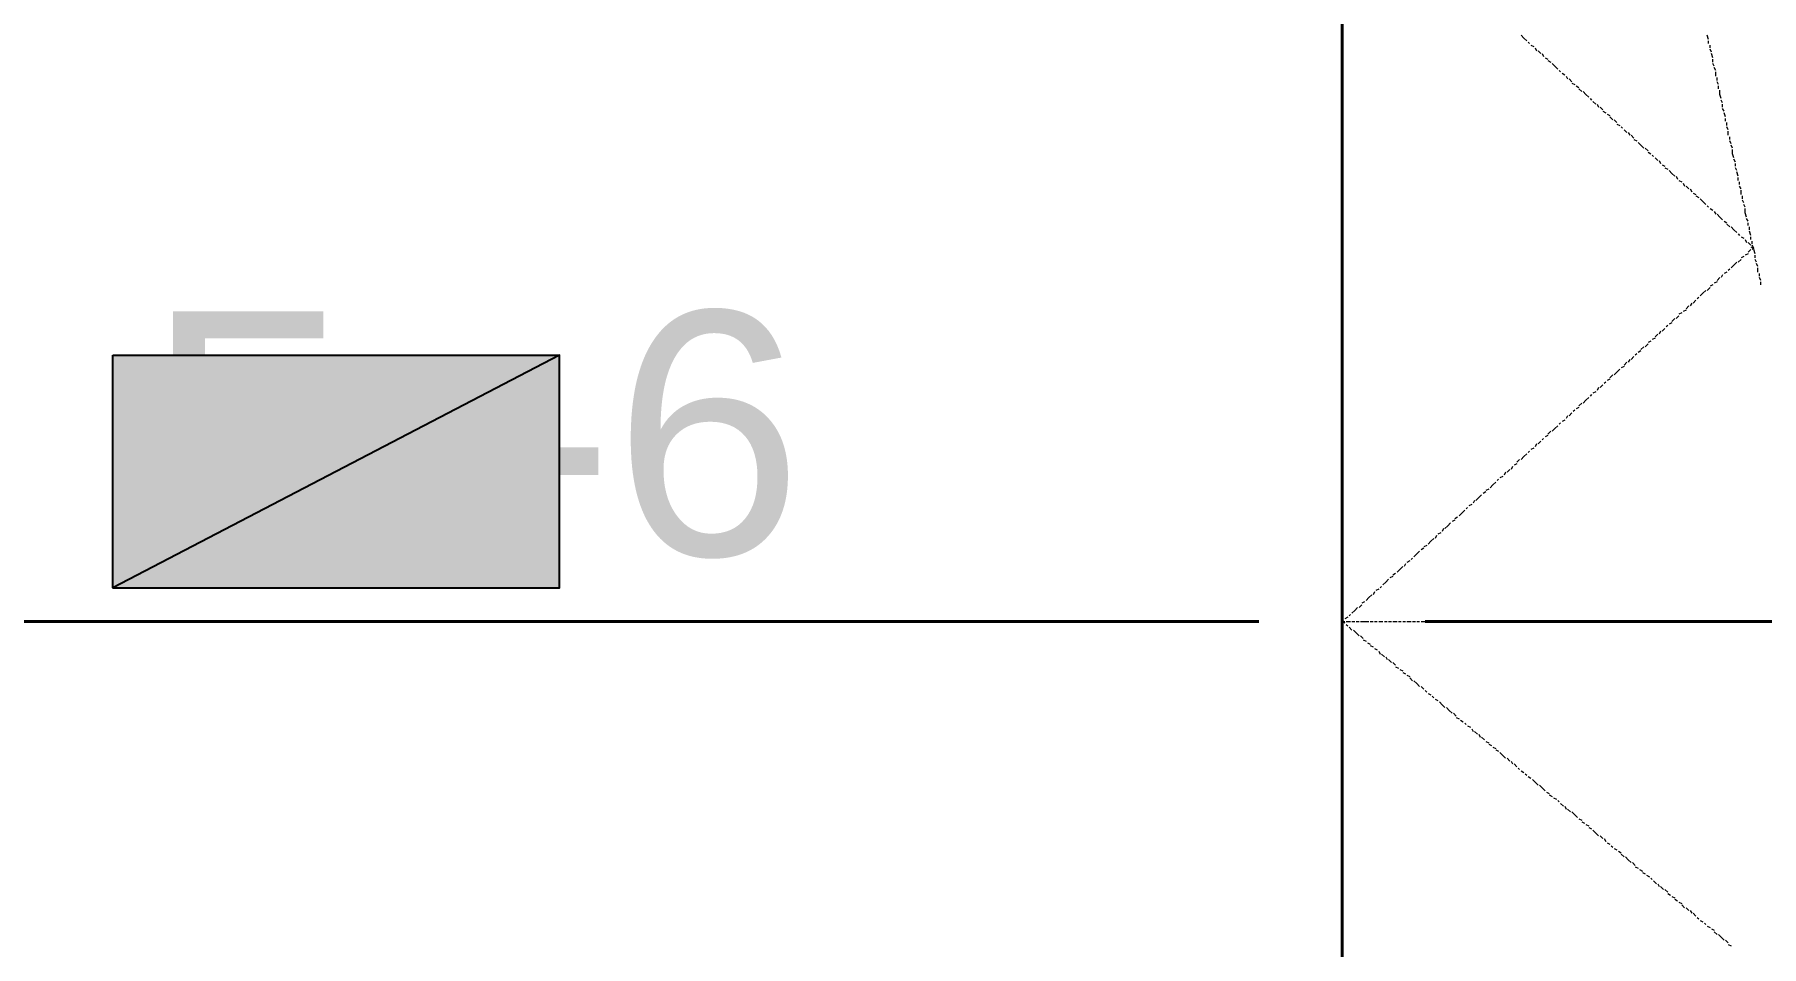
# Model space of a CAD drawing. Extents: x 0 to 604, y 0 to 420.
# Drawn here: x 149.6 to 175.52, y 235.93 to 249.63 of the extents above; entities that cross this region are included whole.
import ezdxf

# ---------------------------------------------------------------- set-up
doc = ezdxf.new("R2010")
doc.units = 0
doc.styles.add('TEYPDFCAD_TEXT', font='arial.ttf')

msp = doc.modelspace()

# ---------------------------------------------------------------- hatches: boundary and pattern name
at = {"true_color": 0xffffff}
h = msp.add_hatch(color=0, dxfattribs=at)
h.paths.add_polyline_path([(150.77, 244.814), (157.48, 244.814), (150.77, 241.321)])
h.paths.add_polyline_path([(157.48, 244.814), (150.77, 241.321), (157.48, 241.321)])

# ---------------------------------------------------------------- linework, layer by layer
at = {"color": 7, "lineweight": 40}
for p, q in [((169.227, 262.065), (169.227, 174.561)), ((167.979, 240.813), (140.483, 240.813)), ((197.993, 240.813), (170.476, 240.813))]:
    msp.add_line(p, q, dxfattribs=at)
at = {"color": 7, "lineweight": 5}
for p, q in [((169.227, 249.597), (169.227, 249.64)), ((169.227, 249.513), (169.227, 249.576)), ((169.227, 249.449), (169.227, 249.492)), ((171.916, 249.619), (171.958, 249.576)), ((171.958, 249.576), (172, 249.534)), ((172.022, 249.513), (172.043, 249.492)), ((172.064, 249.47), (172.106, 249.449)), ((174.731, 249.555), (174.71, 249.619)), ((174.731, 249.492), (174.731, 249.534)), ((174.752, 249.428), (174.752, 249.47)), ((169.227, 249.386), (169.227, 249.428)), ((169.227, 249.301), (169.227, 249.364)), ((169.227, 249.238), (169.227, 249.28)), ((169.227, 249.174), (169.227, 249.216)), ((172.127, 249.428), (172.149, 249.386)), ((172.17, 249.386), (172.212, 249.343)), ((172.233, 249.343), (172.254, 249.301)), ((172.275, 249.28), (172.318, 249.259)), ((172.318, 249.238), (172.36, 249.216)), ((172.381, 249.195), (172.424, 249.153)), ((174.773, 249.364), (174.752, 249.407)), ((174.794, 249.28), (174.773, 249.343)), ((174.794, 249.216), (174.794, 249.259)), ((174.815, 249.153), (174.794, 249.195)), ((169.227, 249.089), (169.227, 249.153)), ((169.227, 249.026), (169.227, 249.089)), ((169.227, 248.962), (169.227, 249.005)), ((169.227, 248.899), (169.227, 248.941)), ((172.424, 249.153), (172.466, 249.111)), ((172.487, 249.089), (172.508, 249.068)), ((172.53, 249.047), (172.572, 249.026)), ((172.593, 249.005), (172.614, 248.962)), ((172.635, 248.962), (172.678, 248.92)), ((174.837, 249.089), (174.815, 249.132)), ((174.837, 249.005), (174.837, 249.068)), ((174.858, 248.941), (174.858, 248.983)), ((174.879, 248.878), (174.858, 248.92)), ((169.227, 248.814), (169.227, 248.878)), ((169.227, 248.751), (169.227, 248.793)), ((169.227, 248.687), (169.227, 248.729)), ((169.227, 248.602), (169.227, 248.666)), ((172.678, 248.899), (172.72, 248.878)), ((172.741, 248.857), (172.784, 248.835)), ((172.784, 248.814), (172.826, 248.772)), ((172.847, 248.772), (172.889, 248.729)), ((172.889, 248.729), (172.932, 248.687)), ((172.953, 248.666), (172.974, 248.645)), ((174.879, 248.814), (174.879, 248.857)), ((174.9, 248.729), (174.9, 248.793)), ((174.921, 248.666), (174.9, 248.729)), ((169.227, 248.539), (169.227, 248.581)), ((169.227, 248.476), (169.227, 248.518)), ((169.227, 248.391), (169.227, 248.454)), ((172.995, 248.624), (173.037, 248.581)), ((173.059, 248.581), (173.08, 248.539)), ((173.101, 248.539), (173.143, 248.497)), ((173.143, 248.476), (173.186, 248.454)), ((173.207, 248.433), (173.249, 248.412)), ((174.942, 248.602), (174.921, 248.645)), ((174.942, 248.539), (174.942, 248.581)), ((174.964, 248.476), (174.942, 248.518)), ((174.985, 248.391), (174.964, 248.454)), ((169.227, 248.327), (169.227, 248.37)), ((169.227, 248.264), (169.227, 248.306)), ((169.227, 248.179), (169.227, 248.243)), ((169.227, 248.116), (169.227, 248.179)), ((173.249, 248.391), (173.292, 248.349)), ((173.313, 248.349), (173.355, 248.306)), ((173.355, 248.285), (173.397, 248.264)), ((173.418, 248.243), (173.44, 248.221)), ((173.461, 248.2), (173.503, 248.158)), ((173.524, 248.158), (173.546, 248.116)), ((174.985, 248.327), (174.985, 248.37)), ((175.006, 248.264), (175.006, 248.306)), ((175.027, 248.2), (175.006, 248.243)), ((175.027, 248.116), (175.027, 248.179)), ((169.227, 248.052), (169.227, 248.095)), ((169.227, 247.989), (169.227, 248.031)), ((169.227, 247.904), (169.227, 247.968)), ((169.227, 247.84), (169.227, 247.883)), ((173.567, 248.116), (173.609, 248.073)), ((173.609, 248.052), (173.651, 248.031)), ((173.673, 248.01), (173.715, 247.968)), ((173.715, 247.968), (173.757, 247.925)), ((173.778, 247.925), (173.821, 247.883)), ((175.048, 248.052), (175.048, 248.095)), ((175.07, 247.989), (175.048, 248.031)), ((175.091, 247.925), (175.07, 247.968)), ((175.091, 247.84), (175.091, 247.904)), ((169.227, 247.777), (169.227, 247.819)), ((169.227, 247.692), (169.227, 247.756)), ((169.227, 247.629), (169.227, 247.671)), ((173.821, 247.862), (173.863, 247.84)), ((173.884, 247.819), (173.905, 247.798)), ((173.927, 247.777), (173.969, 247.735)), ((173.99, 247.735), (174.011, 247.692)), ((174.032, 247.671), (174.075, 247.65)), ((174.075, 247.629), (174.117, 247.608)), ((175.112, 247.777), (175.091, 247.84)), ((175.133, 247.714), (175.112, 247.756)), ((175.133, 247.65), (175.133, 247.692)), ((175.154, 247.586), (175.133, 247.629)), ((169.227, 247.565), (169.227, 247.608)), ((169.227, 247.481), (169.227, 247.544)), ((169.227, 247.417), (169.227, 247.459)), ((169.227, 247.354), (169.227, 247.396)), ((174.138, 247.586), (174.18, 247.544)), ((174.18, 247.544), (174.223, 247.502)), ((174.244, 247.502), (174.265, 247.459)), ((174.286, 247.438), (174.329, 247.417)), ((174.35, 247.396), (174.371, 247.354)), ((175.175, 247.502), (175.154, 247.565)), ((175.175, 247.438), (175.175, 247.481)), ((175.196, 247.375), (175.196, 247.417)), ((169.227, 247.269), (169.227, 247.333)), ((169.227, 247.206), (169.227, 247.269)), ((169.227, 247.142), (169.227, 247.184)), ((169.227, 247.078), (169.227, 247.121)), ((174.392, 247.354), (174.435, 247.311)), ((174.456, 247.311), (174.477, 247.269)), ((174.498, 247.248), (174.54, 247.227)), ((174.54, 247.206), (174.583, 247.184)), ((174.604, 247.163), (174.646, 247.121)), ((174.646, 247.121), (174.689, 247.078)), ((175.218, 247.311), (175.196, 247.354)), ((175.218, 247.227), (175.218, 247.29)), ((175.239, 247.163), (175.239, 247.206)), ((175.26, 247.1), (175.239, 247.142)), ((169.227, 246.994), (169.227, 247.057)), ((169.227, 246.93), (169.227, 246.973)), ((169.227, 246.867), (169.227, 246.909)), ((169.227, 246.782), (169.227, 246.846)), ((174.71, 247.057), (174.731, 247.036)), ((174.752, 247.015), (174.794, 246.994)), ((174.815, 246.973), (174.837, 246.93)), ((174.858, 246.93), (174.9, 246.888)), ((174.9, 246.888), (174.942, 246.846)), ((175.281, 247.036), (175.26, 247.078)), ((175.281, 246.952), (175.281, 247.015)), ((175.302, 246.888), (175.281, 246.952)), ((175.323, 246.825), (175.302, 246.867)), ((169.227, 246.719), (169.227, 246.761)), ((169.227, 246.655), (169.227, 246.697)), ((169.227, 246.571), (169.227, 246.634)), ((174.964, 246.825), (175.006, 246.803)), ((175.006, 246.782), (175.048, 246.74)), ((175.07, 246.74), (175.112, 246.697)), ((175.112, 246.697), (175.154, 246.655)), ((175.175, 246.634), (175.196, 246.613)), ((175.218, 246.592), (175.26, 246.571)), ((175.323, 246.761), (175.323, 246.803)), ((175.345, 246.697), (175.345, 246.74)), ((175.366, 246.613), (175.345, 246.676)), ((175.366, 246.549), (175.366, 246.592)), ((169.227, 246.507), (169.227, 246.549)), ((169.227, 246.443), (169.227, 246.486)), ((169.227, 246.359), (169.227, 246.422)), ((169.227, 246.295), (169.227, 246.359)), ((175.281, 246.549), (175.302, 246.507)), ((175.323, 246.338), (175.281, 246.316)), ((175.323, 246.507), (175.366, 246.465)), ((175.366, 246.401), (175.323, 246.359)), ((175.366, 246.443), (175.408, 246.422)), ((175.387, 246.486), (175.387, 246.528)), ((175.408, 246.422), (175.387, 246.465)), ((175.408, 246.422), (175.387, 246.401)), ((175.429, 246.338), (175.408, 246.401)), ((169.227, 246.232), (169.227, 246.274)), ((169.227, 246.168), (169.227, 246.211)), ((169.227, 246.084), (169.227, 246.147)), ((175.048, 246.105), (175.027, 246.084)), ((175.112, 246.168), (175.07, 246.126)), ((175.154, 246.211), (175.112, 246.168)), ((175.218, 246.253), (175.175, 246.211)), ((175.26, 246.295), (175.218, 246.274)), ((175.429, 246.274), (175.429, 246.316)), ((175.451, 246.211), (175.429, 246.253)), ((175.472, 246.147), (175.451, 246.19)), ((175.472, 246.062), (175.472, 246.126)), ((169.227, 246.02), (169.227, 246.062)), ((169.227, 245.957), (169.227, 245.999)), ((169.227, 245.872), (169.227, 245.935)), ((169.227, 245.809), (169.227, 245.851)), ((174.752, 245.83), (174.71, 245.787)), ((174.794, 245.872), (174.752, 245.851)), ((174.858, 245.914), (174.815, 245.893)), ((174.9, 245.978), (174.858, 245.935)), ((174.942, 246.02), (174.921, 245.978)), ((175.006, 246.062), (174.964, 246.041)), ((175.493, 245.999), (175.493, 246.041)), ((175.514, 245.935), (175.493, 245.978)), ((175.514, 245.872), (175.514, 245.914)), ((169.227, 245.745), (169.227, 245.787)), ((169.227, 245.66), (169.227, 245.724)), ((169.227, 245.597), (169.227, 245.639)), ((169.227, 245.533), (169.227, 245.576)), ((174.435, 245.554), (174.392, 245.512)), ((174.477, 245.597), (174.456, 245.554)), ((174.54, 245.639), (174.498, 245.597)), ((174.583, 245.681), (174.561, 245.66)), ((174.646, 245.745), (174.604, 245.703)), ((174.689, 245.787), (174.646, 245.745)), ((169.227, 245.449), (169.227, 245.512)), ((169.227, 245.385), (169.227, 245.449)), ((169.227, 245.322), (169.227, 245.364)), ((169.227, 245.258), (169.227, 245.3)), ((174.18, 245.3), (174.138, 245.279)), ((174.223, 245.364), (174.18, 245.322)), ((174.286, 245.406), (174.244, 245.364)), ((174.329, 245.449), (174.286, 245.428)), ((174.392, 245.491), (174.35, 245.47)), ((169.227, 245.173), (169.227, 245.237)), ((169.227, 245.11), (169.227, 245.152)), ((169.227, 245.047), (169.227, 245.089)), ((173.927, 245.068), (173.884, 245.047)), ((173.969, 245.131), (173.927, 245.089)), ((174.011, 245.173), (173.99, 245.131)), ((174.075, 245.216), (174.032, 245.173)), ((174.117, 245.258), (174.096, 245.237)), ((169.227, 244.962), (169.227, 245.025)), ((169.227, 244.898), (169.227, 244.941)), ((169.227, 244.835), (169.227, 244.877)), ((169.227, 244.75), (169.227, 244.814)), ((173.609, 244.792), (173.567, 244.75)), ((173.651, 244.835), (173.63, 244.814)), ((173.715, 244.877), (173.673, 244.856)), ((173.757, 244.941), (173.715, 244.898)), ((173.821, 244.983), (173.778, 244.941)), ((173.863, 245.025), (173.821, 245.004)), ((169.227, 244.687), (169.227, 244.729)), ((169.227, 244.623), (169.227, 244.666)), ((169.227, 244.538), (169.227, 244.602)), ((169.227, 244.475), (169.227, 244.538)), ((173.292, 244.517), (173.249, 244.475)), ((173.355, 244.56), (173.313, 244.517)), ((173.397, 244.602), (173.355, 244.56)), ((173.461, 244.644), (173.418, 244.623)), ((173.503, 244.708), (173.461, 244.666)), ((173.546, 244.75), (173.524, 244.708)), ((169.227, 244.411), (169.227, 244.454)), ((169.227, 244.348), (169.227, 244.39)), ((169.227, 244.263), (169.227, 244.327)), ((173.037, 244.263), (172.995, 244.242)), ((173.08, 244.327), (173.059, 244.285)), ((173.143, 244.369), (173.101, 244.327)), ((173.186, 244.411), (173.165, 244.39)), ((173.249, 244.454), (173.207, 244.433)), ((169.227, 244.2), (169.227, 244.242)), ((169.227, 244.136), (169.227, 244.179)), ((169.227, 244.052), (169.227, 244.115)), ((169.227, 243.988), (169.227, 244.03)), ((172.784, 244.03), (172.741, 244.009)), ((172.826, 244.094), (172.784, 244.052)), ((172.889, 244.136), (172.847, 244.094)), ((172.932, 244.179), (172.889, 244.136)), ((172.974, 244.221), (172.953, 244.2)), ((169.227, 243.925), (169.227, 243.967)), ((169.227, 243.84), (169.227, 243.904)), ((169.227, 243.776), (169.227, 243.819)), ((169.227, 243.713), (169.227, 243.755)), ((172.466, 243.755), (172.424, 243.713)), ((172.508, 243.798), (172.487, 243.776)), ((172.572, 243.84), (172.53, 243.819)), ((172.614, 243.904), (172.593, 243.861)), ((172.678, 243.946), (172.635, 243.904)), ((172.72, 243.988), (172.699, 243.967)), ((169.227, 243.628), (169.227, 243.692)), ((169.227, 243.565), (169.227, 243.628)), ((169.227, 243.501), (169.227, 243.544)), ((169.227, 243.438), (169.227, 243.48)), ((172.149, 243.48), (172.127, 243.438)), ((172.212, 243.523), (172.17, 243.48)), ((172.254, 243.565), (172.233, 243.544)), ((172.318, 243.607), (172.275, 243.586)), ((172.36, 243.671), (172.318, 243.628)), ((172.424, 243.713), (172.381, 243.671)), ((169.227, 243.353), (169.227, 243.417)), ((169.227, 243.29), (169.227, 243.332)), ((169.227, 243.226), (169.227, 243.268)), ((171.894, 243.247), (171.852, 243.205)), ((171.958, 243.29), (171.916, 243.247)), ((172, 243.332), (171.958, 243.29)), ((172.043, 243.374), (172.022, 243.353)), ((172.106, 243.417), (172.064, 243.395)), ((169.227, 243.142), (169.227, 243.205)), ((169.227, 243.078), (169.227, 243.12)), ((169.227, 243.014), (169.227, 243.057)), ((169.227, 242.93), (169.227, 242.993)), ((171.641, 242.993), (171.598, 242.972)), ((171.683, 243.057), (171.662, 243.014)), ((171.746, 243.099), (171.704, 243.057)), ((171.789, 243.142), (171.768, 243.099)), ((171.852, 243.184), (171.81, 243.163)), ((169.227, 242.866), (169.227, 242.909)), ((169.227, 242.803), (169.227, 242.845)), ((169.227, 242.718), (169.227, 242.782)), ((169.227, 242.655), (169.227, 242.718)), ((171.323, 242.718), (171.281, 242.676)), ((171.387, 242.761), (171.344, 242.739)), ((171.429, 242.803), (171.387, 242.782)), ((171.492, 242.866), (171.45, 242.824)), ((171.535, 242.909), (171.492, 242.866)), ((171.577, 242.951), (171.556, 242.93)), ((169.227, 242.591), (169.227, 242.633)), ((169.227, 242.528), (169.227, 242.57)), ((169.227, 242.443), (169.227, 242.506)), ((171.027, 242.443), (170.984, 242.401)), ((171.069, 242.485), (171.027, 242.443)), ((171.111, 242.528), (171.09, 242.506)), ((171.175, 242.57), (171.132, 242.549)), ((171.217, 242.633), (171.196, 242.591)), ((171.281, 242.676), (171.238, 242.633)), ((169.227, 242.38), (169.227, 242.422)), ((169.227, 242.316), (169.227, 242.358)), ((169.227, 242.231), (169.227, 242.295)), ((169.227, 242.168), (169.227, 242.21)), ((170.751, 242.21), (170.73, 242.168)), ((170.815, 242.252), (170.773, 242.21)), ((170.857, 242.295), (170.815, 242.252)), ((170.921, 242.337), (170.879, 242.316)), ((170.963, 242.38), (170.921, 242.358)), ((169.227, 242.104), (169.227, 242.147)), ((169.227, 242.02), (169.227, 242.083)), ((169.227, 241.956), (169.227, 241.999)), ((169.227, 241.893), (169.227, 241.935)), ((170.498, 241.956), (170.455, 241.935)), ((170.561, 242.02), (170.519, 241.977)), ((170.603, 242.062), (170.561, 242.02)), ((170.646, 242.104), (170.625, 242.062)), ((170.709, 242.147), (170.667, 242.125)), ((169.227, 241.808), (169.227, 241.871)), ((169.227, 241.744), (169.227, 241.808)), ((169.227, 241.681), (169.227, 241.723)), ((169.227, 241.618), (169.227, 241.66)), ((170.18, 241.681), (170.159, 241.639)), ((170.244, 241.723), (170.201, 241.702)), ((170.286, 241.766), (170.265, 241.744)), ((170.349, 241.829), (170.307, 241.787)), ((170.392, 241.871), (170.349, 241.829)), ((170.455, 241.914), (170.413, 241.893)), ((169.227, 241.533), (169.227, 241.596)), ((169.227, 241.469), (169.227, 241.512)), ((169.227, 241.406), (169.227, 241.448)), ((169.884, 241.406), (169.841, 241.363)), ((169.926, 241.448), (169.884, 241.406)), ((169.989, 241.49), (169.947, 241.469)), ((170.032, 241.533), (169.989, 241.512)), ((170.095, 241.596), (170.053, 241.554)), ((170.138, 241.639), (170.095, 241.596)), ((169.227, 241.321), (169.227, 241.385)), ((169.227, 241.258), (169.227, 241.3)), ((169.227, 241.194), (169.227, 241.236)), ((169.227, 241.109), (169.227, 241.173)), ((169.63, 241.173), (169.587, 241.131)), ((169.672, 241.215), (169.63, 241.173)), ((169.714, 241.258), (169.693, 241.215)), ((169.778, 241.3), (169.736, 241.279)), ((169.82, 241.342), (169.799, 241.321)), ((169.227, 241.046), (169.227, 241.088)), ((169.227, 240.982), (169.227, 241.025)), ((169.227, 240.898), (169.227, 240.961)), ((169.227, 240.834), (169.227, 240.898)), ((169.355, 240.919), (169.333, 240.898)), ((169.418, 240.982), (169.376, 240.94)), ((169.46, 241.025), (169.418, 240.982)), ((169.524, 241.067), (169.482, 241.025)), ((169.566, 241.109), (169.524, 241.088)), ((169.249, 240.834), (169.227, 240.813)), ((169.227, 240.813), (169.27, 240.813)), ((169.227, 240.813), (169.27, 240.792)), ((169.227, 240.771), (169.227, 240.813)), ((169.227, 240.707), (169.227, 240.75)), ((169.227, 240.623), (169.227, 240.686)), ((169.312, 240.877), (169.27, 240.856)), ((169.291, 240.813), (169.355, 240.813)), ((169.291, 240.771), (169.312, 240.75)), ((169.333, 240.728), (169.376, 240.686)), ((169.376, 240.813), (169.418, 240.813)), ((169.397, 240.686), (169.439, 240.644)), ((169.439, 240.813), (169.482, 240.813)), ((169.439, 240.644), (169.482, 240.601)), ((169.503, 240.813), (169.566, 240.813)), ((169.566, 240.813), (169.63, 240.813)), ((169.651, 240.813), (169.693, 240.813)), ((169.714, 240.813), (169.757, 240.813)), ((169.778, 240.813), (169.841, 240.813)), ((169.863, 240.813), (169.905, 240.813)), ((169.926, 240.813), (169.968, 240.813)), ((169.989, 240.813), (170.053, 240.813)), ((170.074, 240.813), (170.117, 240.813)), ((170.138, 240.813), (170.18, 240.813)), ((170.201, 240.813), (170.265, 240.813)), ((170.286, 240.813), (170.328, 240.813)), ((170.349, 240.813), (170.392, 240.813)), ((170.413, 240.813), (170.476, 240.813)), ((170.476, 240.813), (170.54, 240.813)), ((170.561, 240.813), (170.603, 240.813)), ((170.625, 240.813), (170.667, 240.813)), ((170.688, 240.813), (170.751, 240.813)), ((170.773, 240.813), (170.815, 240.813)), ((170.836, 240.813), (170.879, 240.813)), ((170.9, 240.813), (170.963, 240.813)), ((170.984, 240.813), (171.027, 240.813)), ((171.048, 240.813), (171.09, 240.813)), ((171.111, 240.813), (171.175, 240.813)), ((171.196, 240.813), (171.238, 240.813)), ((171.26, 240.813), (171.302, 240.813)), ((171.323, 240.813), (171.387, 240.813)), ((171.387, 240.813), (171.45, 240.813)), ((171.471, 240.813), (171.513, 240.813)), ((171.535, 240.813), (171.577, 240.813)), ((171.598, 240.813), (171.662, 240.813)), ((171.683, 240.813), (171.725, 240.813)), ((171.746, 240.813), (171.789, 240.813)), ((171.81, 240.813), (171.873, 240.813)), ((171.894, 240.813), (171.937, 240.813)), ((171.958, 240.813), (172, 240.813)), ((172.022, 240.813), (172.085, 240.813)), ((172.106, 240.813), (172.149, 240.813)), ((172.17, 240.813), (172.212, 240.813)), ((172.233, 240.813), (172.297, 240.813)), ((172.297, 240.813), (172.36, 240.813)), ((172.381, 240.813), (172.424, 240.813)), ((172.445, 240.813), (172.487, 240.813)), ((172.508, 240.813), (172.572, 240.813)), ((172.593, 240.813), (172.635, 240.813)), ((172.656, 240.813), (172.699, 240.813)), ((172.72, 240.813), (172.784, 240.813)), ((172.805, 240.813), (172.847, 240.813)), ((172.868, 240.813), (172.911, 240.813)), ((172.932, 240.813), (172.995, 240.813)), ((173.016, 240.813), (173.059, 240.813)), ((173.08, 240.813), (173.122, 240.813)), ((173.143, 240.813), (173.207, 240.813)), ((173.207, 240.813), (173.27, 240.813)), ((173.292, 240.813), (173.334, 240.813)), ((173.355, 240.813), (173.397, 240.813)), ((173.418, 240.813), (173.482, 240.813)), ((173.503, 240.813), (173.546, 240.813)), ((173.567, 240.813), (173.609, 240.813)), ((173.63, 240.813), (173.694, 240.813)), ((173.715, 240.813), (173.757, 240.813)), ((173.778, 240.813), (173.821, 240.813)), ((173.842, 240.813), (173.905, 240.813)), ((173.927, 240.813), (173.969, 240.813)), ((173.99, 240.813), (174.032, 240.813)), ((174.054, 240.813), (174.117, 240.813)), ((174.117, 240.813), (174.18, 240.813)), ((174.202, 240.813), (174.244, 240.813)), ((174.265, 240.813), (174.308, 240.813)), ((174.329, 240.813), (174.392, 240.813)), ((174.413, 240.813), (174.456, 240.813)), ((174.477, 240.813), (174.519, 240.813)), ((174.54, 240.813), (174.604, 240.813)), ((174.625, 240.813), (174.667, 240.813)), ((174.689, 240.813), (174.731, 240.813)), ((174.752, 240.813), (174.815, 240.813)), ((174.837, 240.813), (174.879, 240.813)), ((174.9, 240.813), (174.942, 240.813)), ((174.964, 240.813), (175.006, 240.813)), ((175.027, 240.813), (175.091, 240.813)), ((175.112, 240.813), (175.154, 240.813)), ((175.175, 240.813), (175.218, 240.813)), ((175.239, 240.813), (175.302, 240.813)), ((175.323, 240.813), (175.366, 240.813)), ((175.387, 240.813), (175.429, 240.813)), ((175.451, 240.813), (175.514, 240.813)), ((169.227, 240.559), (169.227, 240.601)), ((169.227, 240.496), (169.227, 240.538)), ((169.227, 240.411), (169.227, 240.475)), ((169.227, 240.347), (169.227, 240.39)), ((169.503, 240.601), (169.545, 240.559)), ((169.545, 240.538), (169.587, 240.517)), ((169.608, 240.496), (169.651, 240.475)), ((169.651, 240.453), (169.693, 240.432)), ((169.714, 240.411), (169.757, 240.39)), ((169.778, 240.369), (169.799, 240.326)), ((169.227, 240.284), (169.227, 240.326)), ((169.227, 240.199), (169.227, 240.263)), ((169.227, 240.136), (169.227, 240.178)), ((169.227, 240.072), (169.227, 240.115)), ((169.82, 240.326), (169.863, 240.284)), ((169.884, 240.284), (169.905, 240.242)), ((169.926, 240.242), (169.968, 240.199)), ((169.989, 240.199), (170.032, 240.157)), ((170.032, 240.136), (170.074, 240.115)), ((169.227, 239.988), (169.227, 240.051)), ((169.227, 239.924), (169.227, 239.988)), ((169.227, 239.861), (169.227, 239.903)), ((170.095, 240.093), (170.138, 240.072)), ((170.138, 240.051), (170.18, 240.03)), ((170.201, 240.009), (170.244, 239.988)), ((170.244, 239.966), (170.286, 239.924)), ((170.307, 239.924), (170.349, 239.882)), ((170.349, 239.882), (170.392, 239.839)), ((169.227, 239.797), (169.227, 239.839)), ((169.227, 239.713), (169.227, 239.776)), ((169.227, 239.649), (169.227, 239.691)), ((169.227, 239.585), (169.227, 239.628)), ((170.413, 239.839), (170.455, 239.797)), ((170.476, 239.776), (170.498, 239.755)), ((170.519, 239.734), (170.561, 239.713)), ((170.582, 239.691), (170.603, 239.67)), ((170.625, 239.649), (170.667, 239.628)), ((170.688, 239.607), (170.73, 239.564)), ((169.227, 239.501), (169.227, 239.564)), ((169.227, 239.437), (169.227, 239.48)), ((169.227, 239.374), (169.227, 239.416)), ((169.227, 239.289), (169.227, 239.353)), ((170.73, 239.564), (170.773, 239.522)), ((170.794, 239.522), (170.836, 239.48)), ((170.836, 239.48), (170.879, 239.437)), ((170.9, 239.437), (170.942, 239.395)), ((170.942, 239.374), (170.984, 239.353)), ((171.006, 239.332), (171.048, 239.31)), ((169.227, 239.226), (169.227, 239.268)), ((169.227, 239.162), (169.227, 239.204)), ((169.227, 239.077), (169.227, 239.141)), ((169.227, 239.014), (169.227, 239.077)), ((171.069, 239.289), (171.09, 239.268)), ((171.111, 239.247), (171.154, 239.226)), ((171.175, 239.204), (171.196, 239.162)), ((171.217, 239.162), (171.26, 239.12)), ((171.281, 239.12), (171.302, 239.077)), ((171.323, 239.077), (171.365, 239.035)), ((169.227, 238.95), (169.227, 238.993)), ((169.227, 238.887), (169.227, 238.929)), ((169.227, 238.802), (169.227, 238.866)), ((171.387, 239.014), (171.429, 238.993)), ((171.429, 238.972), (171.471, 238.95)), ((171.492, 238.929), (171.535, 238.908)), ((171.535, 238.887), (171.577, 238.866)), ((171.598, 238.845), (171.641, 238.802)), ((169.227, 238.739), (169.227, 238.781)), ((169.227, 238.675), (169.227, 238.718)), ((169.227, 238.591), (169.227, 238.654)), ((169.227, 238.527), (169.227, 238.57)), ((171.641, 238.802), (171.683, 238.76)), ((171.704, 238.76), (171.746, 238.718)), ((171.768, 238.718), (171.789, 238.675)), ((171.81, 238.675), (171.852, 238.633)), ((171.873, 238.612), (171.894, 238.591)), ((171.916, 238.57), (171.958, 238.548)), ((169.227, 238.464), (169.227, 238.506)), ((169.227, 238.379), (169.227, 238.442)), ((169.227, 238.315), (169.227, 238.358)), ((169.227, 238.252), (169.227, 238.294)), ((171.979, 238.527), (172, 238.506)), ((172.022, 238.485), (172.064, 238.464)), ((172.085, 238.442), (172.127, 238.4)), ((172.127, 238.4), (172.17, 238.358)), ((172.191, 238.358), (172.233, 238.315)), ((172.233, 238.315), (172.275, 238.273)), ((169.227, 238.167), (169.227, 238.231)), ((169.227, 238.104), (169.227, 238.167)), ((169.227, 238.04), (169.227, 238.083)), ((172.297, 238.252), (172.339, 238.231)), ((172.339, 238.21), (172.381, 238.188)), ((172.403, 238.167), (172.445, 238.146)), ((172.466, 238.125), (172.487, 238.104)), ((172.508, 238.083), (172.551, 238.04)), ((172.572, 238.04), (172.593, 237.998)), ((169.227, 237.977), (169.227, 238.019)), ((169.227, 237.892), (169.227, 237.956)), ((169.227, 237.829), (169.227, 237.871)), ((169.227, 237.765), (169.227, 237.808)), ((172.614, 237.998), (172.656, 237.956)), ((172.678, 237.956), (172.72, 237.913)), ((172.72, 237.913), (172.762, 237.871)), ((172.784, 237.85), (172.826, 237.829)), ((172.826, 237.808), (172.868, 237.786)), ((169.227, 237.68), (169.227, 237.744)), ((169.227, 237.617), (169.227, 237.659)), ((169.227, 237.554), (169.227, 237.596)), ((169.227, 237.469), (169.227, 237.532)), ((172.889, 237.765), (172.932, 237.744)), ((172.932, 237.723), (172.974, 237.702)), ((172.995, 237.68), (173.037, 237.638)), ((173.037, 237.638), (173.08, 237.596)), ((173.101, 237.596), (173.143, 237.554)), ((173.165, 237.554), (173.186, 237.511)), ((169.227, 237.405), (169.227, 237.448)), ((169.227, 237.342), (169.227, 237.384)), ((169.227, 237.257), (169.227, 237.321)), ((169.227, 237.194), (169.227, 237.257)), ((173.207, 237.49), (173.249, 237.469)), ((173.27, 237.448), (173.292, 237.427)), ((173.313, 237.405), (173.355, 237.384)), ((173.376, 237.363), (173.418, 237.342)), ((173.418, 237.321), (173.461, 237.278)), ((173.482, 237.278), (173.524, 237.236)), ((169.227, 237.13), (169.227, 237.173)), ((169.227, 237.067), (169.227, 237.109)), ((169.227, 236.982), (169.227, 237.045)), ((173.524, 237.236), (173.567, 237.194)), ((173.588, 237.194), (173.63, 237.151)), ((173.63, 237.13), (173.673, 237.109)), ((173.694, 237.088), (173.736, 237.067)), ((173.736, 237.045), (173.778, 237.024)), ((173.799, 237.003), (173.842, 236.982)), ((169.227, 236.918), (169.227, 236.961)), ((169.227, 236.855), (169.227, 236.897)), ((169.227, 236.77), (169.227, 236.834)), ((169.227, 236.707), (169.227, 236.749)), ((173.863, 236.961), (173.884, 236.94)), ((173.905, 236.918), (173.948, 236.876)), ((173.969, 236.876), (173.99, 236.834)), ((174.011, 236.834), (174.054, 236.792)), ((174.075, 236.792), (174.117, 236.749)), ((169.227, 236.643), (169.227, 236.686)), ((169.227, 236.559), (169.227, 236.622)), ((169.227, 236.495), (169.227, 236.537)), ((169.227, 236.432), (169.227, 236.474)), ((174.117, 236.728), (174.159, 236.707)), ((174.18, 236.686), (174.223, 236.665)), ((174.223, 236.643), (174.265, 236.622)), ((174.286, 236.601), (174.329, 236.58)), ((174.329, 236.559), (174.371, 236.516)), ((174.392, 236.516), (174.435, 236.474)), ((174.456, 236.474), (174.477, 236.432)), ((169.227, 236.347), (169.227, 236.411)), ((169.227, 236.284), (169.227, 236.347)), ((169.227, 236.22), (169.227, 236.262)), ((174.498, 236.432), (174.54, 236.389)), ((174.561, 236.368), (174.583, 236.347)), ((174.604, 236.326), (174.646, 236.305)), ((174.667, 236.284), (174.689, 236.262)), ((174.71, 236.241), (174.752, 236.22)), ((169.227, 236.156), (169.227, 236.199)), ((169.227, 236.072), (169.227, 236.135)), ((169.227, 236.008), (169.227, 236.051)), ((169.227, 235.945), (169.227, 235.987)), ((174.773, 236.199), (174.815, 236.178)), ((174.815, 236.156), (174.858, 236.114)), ((174.879, 236.114), (174.921, 236.072)), ((174.921, 236.072), (174.964, 236.03)), ((174.985, 236.03), (175.027, 235.987)), ((175.027, 235.966), (175.07, 235.945))]:
    msp.add_line(p, q, dxfattribs=at)
at = {"lineweight": 25}
for p, q in [((169.227, 248.412), (169.227, 247.417)), ((169.227, 245.914), (169.227, 225.912))]:
    msp.add_line(p, q, dxfattribs=at)
at = {"color": 0, "lineweight": 0, "true_color": 0xffffff}
msp.add_line((150.77, 241.321), (157.48, 241.321), dxfattribs=at)
at = {"color": 0, "true_color": 0xffffff}
for points in [[(150.77, 244.814), (157.48, 244.814), (150.77, 241.321)], [(157.48, 244.814), (150.77, 241.321), (157.48, 241.321)]]:
    msp.add_lwpolyline(points, close=True, dxfattribs=at)

# ---------------------------------------------------------------- texts
at = {"color": 7, "style": 'TEYPDFCAD_TEXT'}
msp.add_text('Гс-6', height=3.6618, dxfattribs=at).set_placement((151.257, 241.808))

doc.saveas('drawing.dxf')
